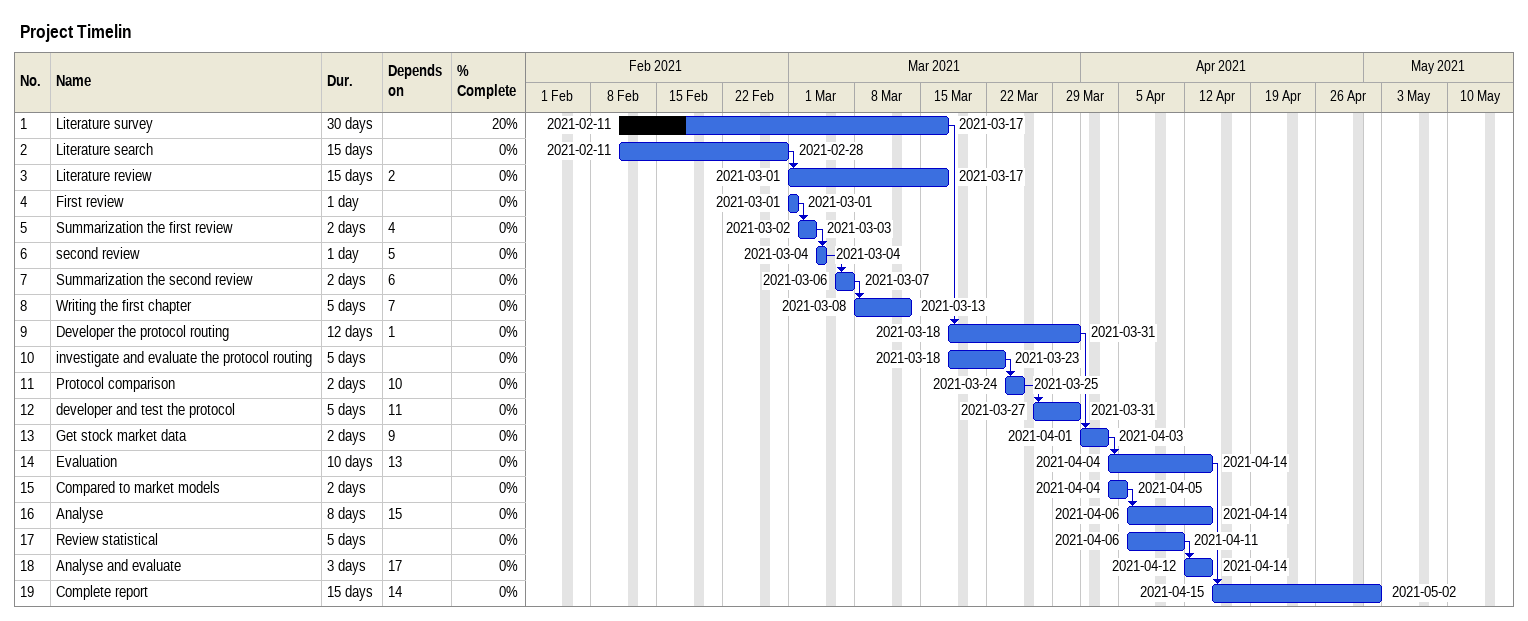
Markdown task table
Project Timelin

| ID | Task | Duration | Start | Finish | Predecessors | % complete |
|---|---|---|---|---|---|---|
| 1 | Literature survey | 30d | 2021-02-11 | 2021-03-17 |  | 20 |
| 2 | Literature search | 15d | 2021-02-11 | 2021-02-28 |  | 0 |
| 3 | Literature review | 15d | 2021-03-01 | 2021-03-17 | 2 | 0 |
| 4 | First review | 1d | 2021-03-01 | 2021-03-01 |  | 0 |
| 5 | Summarization the first review | 2d | 2021-03-02 | 2021-03-03 | 4 | 0 |
| 6 | second review | 1d | 2021-03-04 | 2021-03-04 | 5 | 0 |
| 7 | Summarization the second review | 2d | 2021-03-06 | 2021-03-07 | 6 | 0 |
| 8 | Writing the first chapter | 5d | 2021-03-08 | 2021-03-13 | 7 | 0 |
| 9 | Developer the protocol routing | 12d | 2021-03-18 | 2021-03-31 | 1 | 0 |
| 10 | investigate and evaluate the protocol routing | 5d | 2021-03-18 | 2021-03-23 |  | 0 |
| 11 | Protocol comparison | 2d | 2021-03-24 | 2021-03-25 | 10 | 0 |
| 12 | developer and test the protocol | 5d | 2021-03-27 | 2021-03-31 | 11 | 0 |
| 13 | Get stock market data | 2d | 2021-04-01 | 2021-04-03 | 9 | 0 |
| 14 | Evaluation | 10d | 2021-04-04 | 2021-04-14 | 13 | 0 |
| 15 | Compared to market models | 2d | 2021-04-04 | 2021-04-05 |  | 0 |
| 16 | Analyse | 8d | 2021-04-06 | 2021-04-14 | 15 | 0 |
| 17 | Review statistical | 5d | 2021-04-06 | 2021-04-11 |  | 0 |
| 18 | Analyse and evaluate | 3d | 2021-04-12 | 2021-04-14 | 17 | 0 |
| 19 | Complete report | 15d | 2021-04-15 | 2021-05-02 | 14 | 0 |
